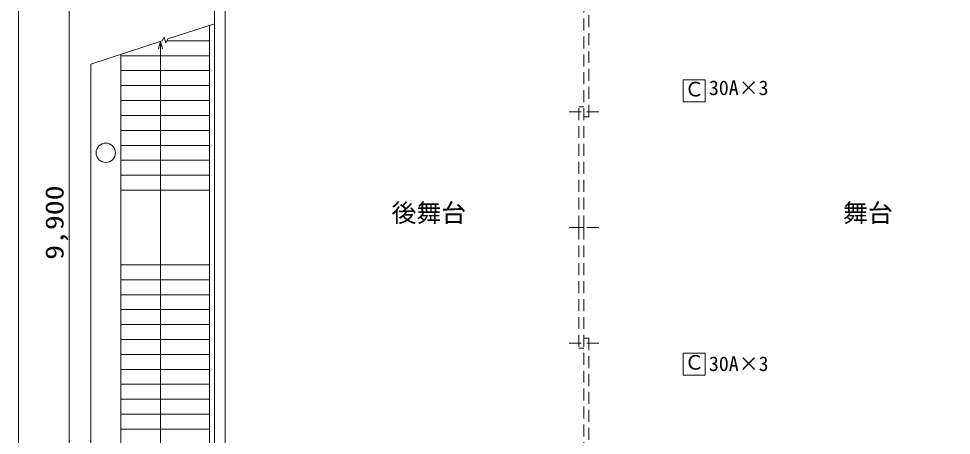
# Model space of a CAD drawing. Units: millimetres, scale not verified. Extents: x -28517 to 27483, y -20527 to 18885.
# Drawn here: x -28517 to -9771, y -5169 to 3211 of the extents above; entities that cross this region are included whole.
import ezdxf
from ezdxf.enums import TextEntityAlignment as Align

# ---------------------------------------------------------------- set-up
doc = ezdxf.new("R2010")
doc.units = ezdxf.units.MM
doc.header["$LTSCALE"] = 200
doc.linetypes.add('DASHED1', pattern=[1.8, 1.2, -0.6])
for name, color, linetype, lineweight in [('0-2', 7, 'Continuous', 9), ('0-3', 7, 'Continuous', 9), ('0-9', 7, 'Continuous', 9), ('0-B', 4, 'Continuous', 9), ('0-D', 7, 'Continuous', 9), ('9-2_舞台照明', 3, 'Continuous', 9), ('F-F', 7, 'Continuous', 9)]:
    doc.layers.add(name, color=color, linetype=linetype, lineweight=lineweight)
doc.styles.add('HGｺﾞｼｯｸE', font='')
doc.styles.add('ＭＳ ゴシック', font='')
doc.styles.get('HGｺﾞｼｯｸE').set_extended_font_data('HGｺﾞｼｯｸE')
doc.styles.get('ＭＳ ゴシック').set_extended_font_data('MS Gothic')

msp = doc.modelspace()

# ---------------------------------------------------------------- linework, layer by layer
at = {"layer": '0-2', "linetype": 'DASHED1'}
for p, q in [((-17154.9, -988.7), (-17154.9, 3667.2)), ((-17054.4, 1239.1), (-17054.4, 3667.2)), ((-16854.2, 1339.2), (-17487.6, 1339.2)), ((-17255.3, 1439.3), (-17154.9, 1439.3)), ((-17255.3, -988.7), (-17255.3, 1439.3)), ((-17054.4, 1239.1), (-17154.9, 1239.1)), ((-16854.2, -988.7), (-17487.6, -988.7)), ((-17154.9, -988.7), (-17255.3, -988.7)), ((-17255.3, -988.7), (-17255.3, -3416.8)), ((-17154.9, -988.7), (-17255.3, -988.7)), ((-17154.9, -988.7), (-17154.9, -5544.5)), ((-16854.2, -3316.7), (-17487.6, -3316.7)), ((-17054.4, -3216.5), (-17154.9, -3216.5)), ((-17054.4, -3216.5), (-17054.4, -5544.5)), ((-17255.3, -3416.8), (-17154.9, -3416.8))]:
    msp.add_line(p, q, dxfattribs=at)
at = {"layer": '0-2'}
for p, q in [((-24583.4, 3105.4), (-25517.4, 2802)), ((-25631.7, 2764.9), (-25593.1, 2840.5)), ((-25631.7, 2764.9), (-27066.3, 2298.8)), ((-25705, 2603.9), (-25664.7, 2754.1)), ((-25664.7, 2731), (-25664.7, 2754.1)), ((-25624.5, 2603.9), (-25664.7, 2754.1))]:
    msp.add_line(p, q, dxfattribs=at)
msp.add_lwpolyline([(-25593.1, 2840.5), (-25556, 2726.3), (-25517.4, 2802)], dxfattribs=at)
at = {"layer": '0-9'}
for p, q in [((-24583.4, -16176.8), (-24583.4, 14199.3)), ((-24363.1, -5544.1), (-24363.1, 3566.7))]:
    msp.add_line(p, q, dxfattribs=at)
msp.add_circle((-26765.9, 513.1), 195.2, dxfattribs=at)
at = {"layer": '0-B'}
msp.add_line((-27504.7, -5944.6), (-27504.7, 3967.2), dxfattribs=at)
at = {"layer": '0-D'}
for p, q in [((-24683.5, -7882.3), (-24683.5, 3072.9)), ((-25664.7, -6545.3), (-25664.7, 2754.1)), ((-24683.5, 2765.8), (-25535.9, 2765.8)), ((-26465.6, -6855.7), (-26465.6, 2493.9)), ((-26465.6, 2465.4), (-24683.5, 2465.4)), ((-27066.3, -6825.6), (-27066.3, 2298.8)), ((-26465.6, 2165), (-24683.5, 2165)), ((-26465.6, 1864.7), (-24683.5, 1864.7)), ((-26465.6, 1564.3), (-24683.5, 1564.3)), ((-26465.6, 1264), (-24683.5, 1264)), ((-26465.6, 963.6), (-24683.5, 963.6)), ((-26465.6, 663.3), (-24683.5, 663.3)), ((-26465.6, 362.9), (-24683.5, 362.9)), ((-26465.6, 62.5), (-24683.5, 62.5)), ((-26465.6, -237.8), (-24683.5, -237.8)), ((-26465.6, -1739.6), (-24683.5, -1739.6)), ((-26465.6, -2040), (-24683.5, -2040)), ((-26465.6, -2340.3), (-24683.5, -2340.3)), ((-26465.6, -2640.7), (-24683.5, -2640.7)), ((-26465.6, -2941), (-24683.5, -2941)), ((-26465.6, -3241.4), (-24683.5, -3241.4)), ((-26465.6, -3541.7), (-24683.5, -3541.7)), ((-26465.6, -3842.1), (-24683.5, -3842.1)), ((-26465.6, -4142.5), (-24683.5, -4142.5)), ((-26465.6, -4442.8), (-24683.5, -4442.8)), ((-26465.6, -4743.2), (-24683.5, -4743.2)), ((-26465.6, -5043.5), (-24683.5, -5043.5))]:
    msp.add_line(p, q, dxfattribs=at)
at = {"layer": '9-2_舞台照明'}
for points in [[(-14720.9, 1981.3), (-15160.9, 1981.3), (-15160.9, 1541.3), (-14720.9, 1541.3)], [(-14720.9, -3958.7), (-15160.9, -3958.7), (-15160.9, -3518.7), (-14720.9, -3518.7)]]:
    msp.add_lwpolyline(points, close=True, dxfattribs=at)
at = {"layer": 'F-F'}
msp.add_lwpolyline([(27482.9, 18673.3), (-28517.1, 18673.3), (-28517.1, -20526.7)], dxfattribs=at)

# ---------------------------------------------------------------- texts
at = {"layer": '0-3', "style": 'HGｺﾞｼｯｸE'}
for s, p in [('後舞台', (-21022.2, -988.7)), ('舞台', (-11947.7, -988.7))]:
    msp.add_text(s, height=366.6, dxfattribs=at).set_placement(p, align=Align.BOTTOM_LEFT)
at = {"layer": '0-B', "style": 'ＭＳ ゴシック', "width": 1.2}
msp.add_text('9,900', height=366.6, rotation=90, dxfattribs=at).set_placement((-27504.7, -1638.7), align=Align.BOTTOM_LEFT)
at = {"layer": '9-2_舞台照明', "style": 'ＭＳ ゴシック'}
for s, p in [('Ｃ', (-15136.1, 1558.1)), ('30A×3', (-14643.2, 1585.9)), ('Ｃ', (-15136.1, -3935.6)), ('30A×3', (-14643.2, -3963.3))]:
    msp.add_text(s, height=293.3, dxfattribs=at).set_placement(p, align=Align.BOTTOM_LEFT)

doc.saveas('drawing.dxf')
